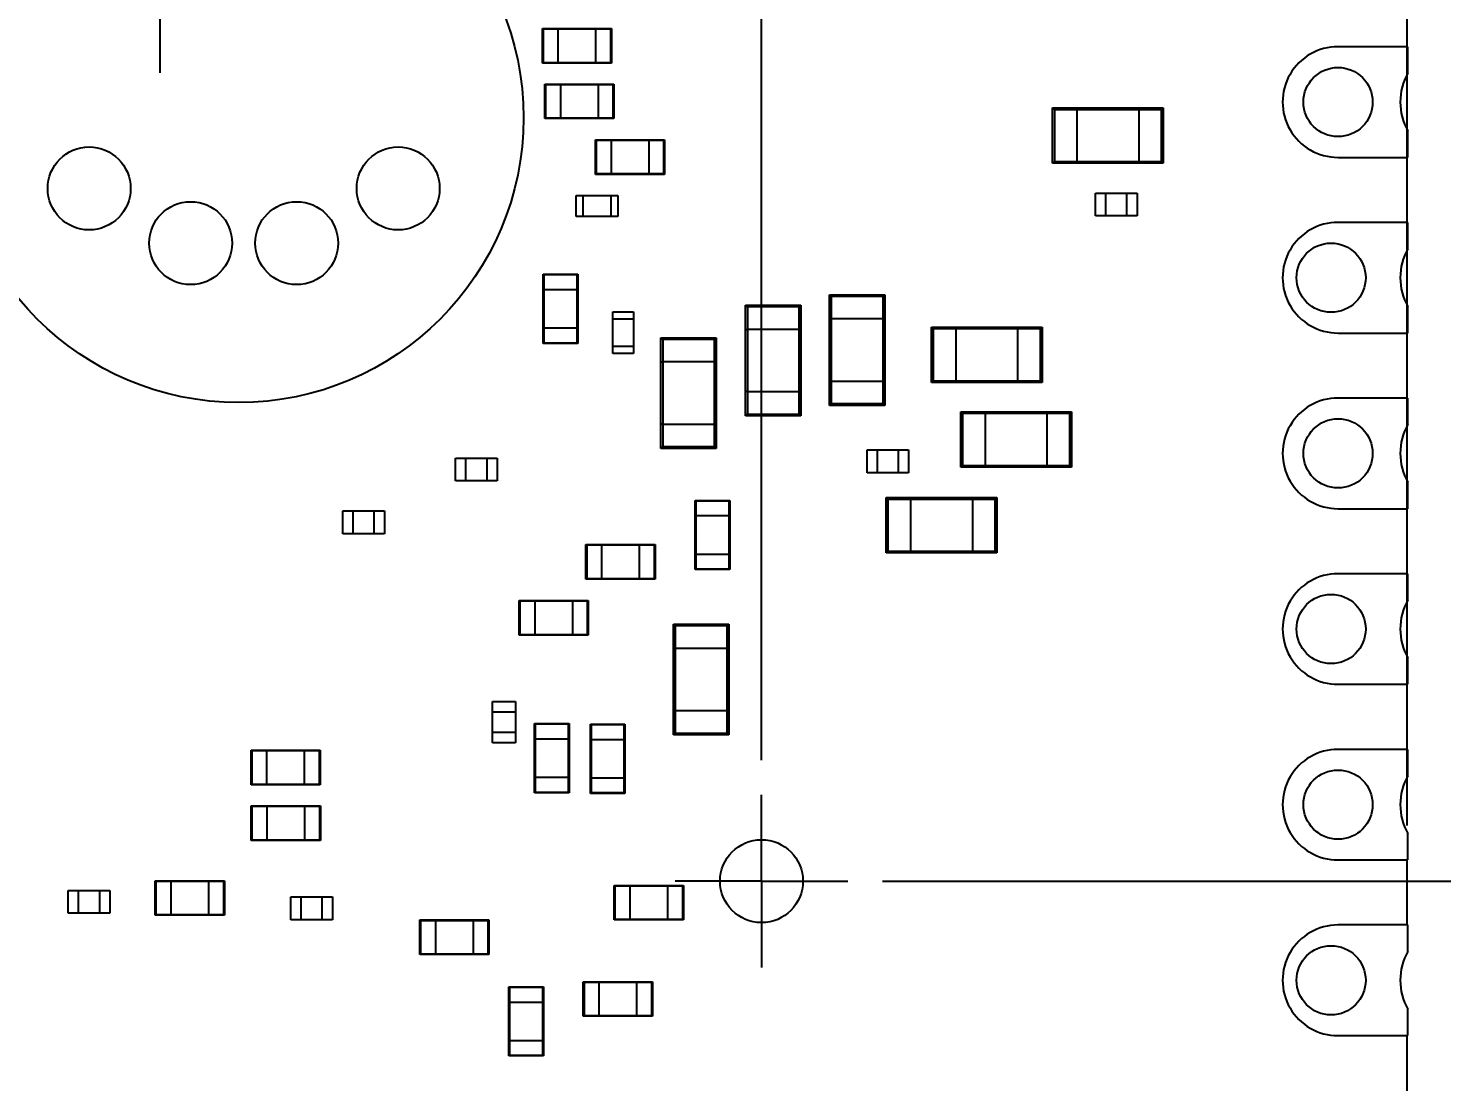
# Model space of a CAD drawing. Extents: x 13 to 282, y 8 to 200.
# Drawn here: x 40.04 to 80.91, y 106.44 to 136.91 of the extents above; entities that cross this region are included whole.
import ezdxf

# ---------------------------------------------------------------- set-up
doc = ezdxf.new("R2010")
doc.units = 0
doc.layers.get('0').update_dxf_attribs({"linetype": 'CONTINUOUS'})
doc.styles.add('SLDTEXTSTYLE0', font='TXT', dxfattribs={"width": 0.605})
doc.dimstyles.new('SLDDIMSTYLE0', dxfattribs={"dimtxt": 3.081982, "dimasz": 3.302, "dimexe": 0, "dimexo": 0.0625, "dimgap": 0.770496, "dimtad": 1, "dimdec": 1, "dimlfac": 0.5, "dimrnd": 1e-09, "dimzin": 12, "dimtxsty": 'SLDTEXTSTYLE0', "dimsah": 1, "dimcen": 0.09, "dimazin": 3, "dimtfac": 1, "dimtdec": 1, "dimtofl": 0, "dimtmove": 0, "dimatfit": 3, "dimtolj": 1, "dimtzin": 12})
doc.dimstyles.new('SLDDIMSTYLE2', dxfattribs={"dimtxt": 3.081982, "dimasz": 3.302, "dimexe": 0, "dimexo": 0.0625, "dimgap": 0.770496, "dimtad": 1, "dimdec": 1, "dimlfac": 0.5, "dimrnd": 1e-09, "dimzin": 12, "dimtxsty": 'SLDTEXTSTYLE0', "dimsah": 1, "dimcen": 0.09, "dimazin": 3, "dimtfac": 1, "dimtdec": 1, "dimtmove": 0, "dimatfit": 3, "dimtolj": 1, "dimtzin": 12})

# ---------------------------------------------------------------- blocks, each defined once
blk = doc.blocks.new('_D_15')
at = {"color": 7, "linetype": 'CONTINUOUS'}
for p, q in [((61.242, 115.745), (61.242, 170.41)), ((79.914, 113.858), (79.914, 170.41)), ((79.914, 169.41), (61.242, 169.41))]:
    blk.add_line(p, q, dxfattribs=at)
for points in [[(61.242, 169.41), (64.544, 168.902), (64.544, 169.918)], [(79.914, 169.41), (76.612, 169.918), (76.612, 168.902)]]:
    blk.add_solid(points, dxfattribs=at)
at = {"color": 7, "linetype": 'CONTINUOUS', "insert": (66.515, 173.503), "char_height": 3.175, "attachment_point": 1, "style": 'SLDTEXTSTYLE0'}
blk.add_mtext('9.3', dxfattribs=at)
blk = doc.blocks.new('_D_16')
at = {"color": 7, "linetype": 'CONTINUOUS'}
for p, q in [((64.741, 112.246), (88.679, 112.246)), ((87.679, 112.246), (87.679, 66.738)), ((80.914, 66.738), (88.679, 66.738))]:
    blk.add_line(p, q, dxfattribs=at)
for points in [[(87.679, 112.246), (87.171, 108.944), (88.187, 108.944)], [(87.679, 66.738), (88.187, 70.04), (87.171, 70.04)]]:
    blk.add_solid(points, dxfattribs=at)
at = {"color": 7, "linetype": 'CONTINUOUS', "insert": (83.586, 90.165), "char_height": 3.175, "attachment_point": 1, "rotation": 90, "style": 'SLDTEXTSTYLE0'}
blk.add_mtext('22.8', dxfattribs=at)
blk = doc.blocks.new('SW_CENTERMARKSYMBOL_4')
at = {"color": 0, "linetype": 'CONTINUOUS'}
for p, q in [((0, 1.3), (0, 2.499)), ((0, 0), (0, 1.3)), ((-1.3, 0), (-2.499, 0)), ((0, 0), (-1.3, 0)), ((0, 0), (0, -1.3)), ((0, 0), (1.3, 0)), ((1.3, 0), (2.499, 0)), ((0, -1.3), (0, -2.499))]:
    blk.add_line(p, q, dxfattribs=at)
blk = doc.blocks.new('SW_CENTERMARKSYMBOL_5')
at = {"color": 0, "linetype": 'CONTINUOUS'}
for p, q in [((0, 1.3), (0, 2.499)), ((0, 0), (0, 1.3)), ((-1.3, 0), (-2.499, 0)), ((0, 0), (-1.3, 0)), ((0, 0), (0, -1.3)), ((0, 0), (1.3, 0)), ((1.3, 0), (2.499, 0)), ((0, -1.3), (0, -2.499))]:
    blk.add_line(p, q, dxfattribs=at)

msp = doc.modelspace()

# ---------------------------------------------------------------- linework, layer by layer
at = {"color": 7, "linetype": 'CONTINUOUS'}
for p, q in [((79.914, 136.378), (79.914, 138.258)), ((54.904, 135.903), (54.904, 136.903)), ((54.924, 136.883), (54.904, 136.903)), ((54.904, 136.903), (55.354, 136.903)), ((54.924, 136.883), (54.924, 135.923)), ((55.354, 136.883), (54.924, 136.883)), ((55.354, 136.903), (56.454, 136.903)), ((55.354, 136.883), (55.354, 136.903)), ((56.454, 136.883), (55.354, 136.883)), ((55.354, 136.883), (55.354, 135.923)), ((56.454, 136.903), (56.454, 136.883)), ((56.454, 136.903), (56.904, 136.903)), ((56.454, 135.923), (56.454, 136.883)), ((56.884, 136.883), (56.454, 136.883)), ((56.884, 136.883), (56.904, 136.903)), ((56.884, 135.923), (56.884, 136.883)), ((56.904, 136.903), (56.904, 135.903)), ((79.934, 136.378), (77.914, 136.378)), ((79.934, 135.615), (79.934, 136.378)), ((54.904, 135.903), (54.924, 135.923)), ((55.354, 135.903), (54.904, 135.903)), ((54.924, 135.923), (55.354, 135.923)), ((55.354, 135.923), (56.454, 135.923)), ((55.354, 135.903), (55.354, 135.923)), ((56.454, 135.903), (55.354, 135.903)), ((56.454, 135.923), (56.454, 135.903)), ((56.454, 135.923), (56.884, 135.923)), ((56.904, 135.903), (56.454, 135.903)), ((56.884, 135.923), (56.904, 135.903)), ((54.975, 134.298), (54.975, 135.298)), ((54.995, 135.278), (54.975, 135.298)), ((54.975, 135.298), (55.425, 135.298)), ((54.995, 135.278), (54.995, 134.318)), ((55.425, 135.278), (54.995, 135.278)), ((55.425, 135.298), (56.525, 135.298)), ((55.425, 135.278), (55.425, 135.298)), ((56.525, 135.278), (55.425, 135.278)), ((55.425, 135.278), (55.425, 134.318)), ((56.525, 135.298), (56.525, 135.278)), ((56.525, 135.298), (56.975, 135.298)), ((56.525, 134.318), (56.525, 135.278)), ((56.955, 135.278), (56.525, 135.278)), ((56.955, 135.278), (56.975, 135.298)), ((56.955, 134.318), (56.955, 135.278)), ((56.975, 135.298), (56.975, 134.298)), ((69.71, 134.556), (69.66, 134.606)), ((69.66, 134.606), (70.36, 134.606)), ((69.66, 133.006), (69.66, 134.606)), ((70.36, 134.556), (69.71, 134.556)), ((69.71, 134.556), (69.71, 133.056)), ((70.36, 134.606), (72.16, 134.606)), ((70.36, 134.556), (70.36, 134.606)), ((72.16, 134.556), (70.36, 134.556)), ((70.36, 134.556), (70.36, 133.056)), ((72.16, 134.606), (72.16, 134.556)), ((72.16, 134.606), (72.86, 134.606)), ((72.16, 133.056), (72.16, 134.556)), ((72.81, 134.556), (72.16, 134.556)), ((72.86, 134.606), (72.81, 134.556)), ((72.81, 133.056), (72.81, 134.556)), ((72.86, 134.606), (72.86, 133.006)), ((54.975, 134.298), (54.995, 134.318)), ((55.425, 134.298), (54.975, 134.298)), ((54.995, 134.318), (55.425, 134.318)), ((55.425, 134.318), (56.525, 134.318)), ((55.425, 134.298), (55.425, 134.318)), ((56.525, 134.298), (55.425, 134.298)), ((56.525, 134.318), (56.525, 134.298)), ((56.525, 134.318), (56.955, 134.318)), ((56.975, 134.298), (56.525, 134.298)), ((56.955, 134.318), (56.975, 134.298)), ((56.439, 132.687), (56.439, 133.687)), ((56.459, 133.667), (56.439, 133.687)), ((56.439, 133.687), (56.889, 133.687)), ((56.889, 133.667), (56.889, 133.687)), ((56.889, 133.687), (57.989, 133.687)), ((57.989, 133.687), (57.989, 133.667)), ((57.989, 133.687), (58.439, 133.687)), ((58.419, 133.667), (58.439, 133.687)), ((58.439, 133.687), (58.439, 132.687)), ((79.934, 133.178), (79.934, 133.942)), ((56.459, 133.667), (56.459, 132.707)), ((56.889, 133.667), (56.459, 133.667)), ((57.989, 133.667), (56.889, 133.667)), ((56.889, 133.667), (56.889, 132.707)), ((57.989, 132.707), (57.989, 133.667)), ((58.419, 133.667), (57.989, 133.667)), ((58.419, 132.707), (58.419, 133.667)), ((69.71, 133.056), (69.66, 133.006)), ((70.36, 133.006), (69.66, 133.006)), ((69.71, 133.056), (70.36, 133.056)), ((70.36, 133.056), (72.16, 133.056)), ((70.36, 133.006), (70.36, 133.056)), ((72.16, 133.006), (70.36, 133.006)), ((72.16, 133.056), (72.16, 133.006)), ((72.16, 133.056), (72.81, 133.056)), ((72.86, 133.006), (72.16, 133.006)), ((72.86, 133.006), (72.81, 133.056)), ((77.914, 133.178), (79.934, 133.178)), ((79.914, 131.298), (79.914, 133.178)), ((56.439, 132.687), (56.459, 132.707)), ((56.889, 132.687), (56.439, 132.687)), ((56.459, 132.707), (56.889, 132.707)), ((56.889, 132.707), (57.989, 132.707)), ((56.889, 132.687), (56.889, 132.707)), ((57.989, 132.687), (56.889, 132.687)), ((57.989, 132.707), (57.989, 132.687)), ((57.989, 132.707), (58.419, 132.707)), ((58.439, 132.687), (57.989, 132.687)), ((58.419, 132.707), (58.439, 132.687)), ((55.884, 131.472), (55.884, 132.072)), ((55.884, 132.072), (56.084, 132.072)), ((56.084, 132.072), (56.884, 132.072)), ((56.084, 131.472), (56.084, 132.072)), ((56.884, 132.072), (56.884, 131.472)), ((56.884, 132.072), (57.084, 132.072)), ((57.084, 132.072), (57.084, 131.472)), ((70.901, 131.484), (70.901, 132.144)), ((70.901, 132.144), (71.201, 132.144)), ((71.201, 131.484), (71.201, 132.144)), ((71.201, 132.144), (71.801, 132.144)), ((71.801, 132.144), (71.801, 131.484)), ((71.801, 132.144), (72.101, 132.144)), ((72.101, 132.144), (72.101, 131.484)), ((56.084, 131.472), (55.884, 131.472)), ((56.884, 131.472), (56.084, 131.472)), ((57.084, 131.472), (56.884, 131.472)), ((71.201, 131.484), (70.901, 131.484)), ((71.801, 131.484), (71.201, 131.484)), ((72.101, 131.484), (71.801, 131.484)), ((79.934, 131.298), (77.914, 131.298)), ((79.934, 130.535), (79.934, 131.298)), ((54.927, 129.349), (54.927, 129.799)), ((54.927, 129.799), (54.947, 129.779)), ((54.927, 129.799), (55.927, 129.799)), ((54.947, 129.779), (54.947, 129.349)), ((55.907, 129.779), (54.947, 129.779)), ((55.907, 129.779), (55.927, 129.799)), ((55.907, 129.349), (55.907, 129.779)), ((55.927, 129.799), (55.927, 129.349)), ((54.927, 128.249), (54.927, 129.349)), ((54.927, 129.349), (54.947, 129.349)), ((54.947, 129.349), (54.947, 128.249)), ((55.907, 129.349), (54.947, 129.349)), ((55.907, 128.249), (55.907, 129.349)), ((55.907, 129.349), (55.927, 129.349)), ((55.927, 129.349), (55.927, 128.249)), ((63.209, 129.205), (64.809, 129.205)), ((63.209, 129.205), (63.259, 129.155)), ((63.209, 128.505), (63.209, 129.205)), ((64.809, 129.205), (64.759, 129.155)), ((64.809, 129.205), (64.809, 128.505)), ((60.783, 128.202), (60.783, 128.902)), ((60.833, 128.852), (60.783, 128.902)), ((60.783, 128.902), (62.383, 128.902)), ((60.833, 128.852), (60.833, 128.202)), ((62.333, 128.852), (60.833, 128.852)), ((62.333, 128.852), (62.383, 128.902)), ((62.333, 128.202), (62.333, 128.852)), ((62.383, 128.902), (62.383, 128.202)), ((64.759, 129.155), (63.259, 129.155)), ((63.259, 129.155), (63.259, 128.505)), ((64.759, 128.505), (64.759, 129.155)), ((79.934, 128.098), (79.934, 128.862)), ((56.938, 128.507), (56.938, 128.707)), ((56.938, 128.707), (57.538, 128.707)), ((56.938, 127.707), (56.938, 128.507)), ((56.938, 128.507), (57.538, 128.507)), ((57.538, 128.707), (57.538, 128.507)), ((57.538, 128.507), (57.538, 127.707)), ((63.209, 126.705), (63.209, 128.505)), ((63.209, 128.505), (63.259, 128.505)), ((63.259, 128.505), (63.259, 126.705)), ((64.759, 128.505), (63.259, 128.505)), ((64.759, 126.705), (64.759, 128.505)), ((64.759, 128.505), (64.809, 128.505)), ((64.809, 128.505), (64.809, 126.705)), ((54.947, 128.249), (54.927, 128.249)), ((54.927, 127.799), (54.927, 128.249)), ((54.947, 128.249), (55.907, 128.249)), ((54.947, 128.249), (54.947, 127.819)), ((55.927, 128.249), (55.907, 128.249)), ((55.907, 127.819), (55.907, 128.249)), ((55.927, 128.249), (55.927, 127.799)), ((58.333, 127.262), (58.333, 127.962)), ((58.383, 127.912), (58.333, 127.962)), ((58.333, 127.962), (59.933, 127.962)), ((59.883, 127.912), (59.933, 127.962)), ((59.933, 127.962), (59.933, 127.262)), ((60.783, 126.402), (60.783, 128.202)), ((60.783, 128.202), (60.833, 128.202)), ((60.833, 128.202), (60.833, 126.402)), ((62.333, 128.202), (60.833, 128.202)), ((62.333, 126.402), (62.333, 128.202)), ((62.333, 128.202), (62.383, 128.202)), ((62.383, 128.202), (62.383, 126.402)), ((66.159, 128.265), (66.209, 128.215)), ((66.159, 128.265), (66.859, 128.265)), ((66.159, 126.665), (66.159, 128.265)), ((66.859, 128.215), (66.209, 128.215)), ((66.209, 128.215), (66.209, 126.715)), ((66.859, 128.265), (68.659, 128.265)), ((66.859, 128.215), (66.859, 128.265)), ((68.659, 128.215), (66.859, 128.215)), ((66.859, 128.215), (66.859, 126.715)), ((68.659, 128.265), (68.659, 128.215)), ((68.659, 128.265), (69.359, 128.265)), ((68.659, 126.715), (68.659, 128.215)), ((69.309, 128.215), (68.659, 128.215)), ((69.309, 128.215), (69.359, 128.265)), ((69.309, 126.715), (69.309, 128.215)), ((69.359, 128.265), (69.359, 126.665)), ((77.914, 128.098), (79.934, 128.098)), ((79.914, 126.218), (79.914, 128.098)), ((54.947, 127.819), (54.927, 127.799)), ((55.927, 127.799), (54.927, 127.799)), ((54.947, 127.819), (55.907, 127.819)), ((55.907, 127.819), (55.927, 127.799)), ((57.538, 127.707), (56.938, 127.707)), ((56.938, 127.507), (56.938, 127.707)), ((57.538, 127.707), (57.538, 127.507)), ((58.383, 127.912), (58.383, 127.262)), ((59.883, 127.912), (58.383, 127.912)), ((59.883, 127.262), (59.883, 127.912)), ((57.538, 127.507), (56.938, 127.507)), ((58.333, 125.462), (58.333, 127.262)), ((58.333, 127.262), (58.383, 127.262)), ((58.383, 127.262), (58.383, 125.462)), ((59.883, 127.262), (58.383, 127.262)), ((59.883, 125.462), (59.883, 127.262)), ((59.883, 127.262), (59.933, 127.262)), ((59.933, 127.262), (59.933, 125.462)), ((60.833, 126.402), (60.783, 126.402)), ((60.783, 125.702), (60.783, 126.402)), ((60.833, 126.402), (62.333, 126.402)), ((60.833, 126.402), (60.833, 125.752)), ((62.383, 126.402), (62.333, 126.402)), ((62.333, 125.752), (62.333, 126.402)), ((62.383, 126.402), (62.383, 125.702)), ((63.259, 126.705), (63.209, 126.705)), ((63.209, 126.005), (63.209, 126.705)), ((63.259, 126.705), (64.759, 126.705)), ((63.259, 126.705), (63.259, 126.055)), ((64.809, 126.705), (64.759, 126.705)), ((64.759, 126.055), (64.759, 126.705)), ((64.809, 126.705), (64.809, 126.005)), ((66.159, 126.665), (66.209, 126.715)), ((66.859, 126.665), (66.159, 126.665)), ((66.209, 126.715), (66.859, 126.715)), ((66.859, 126.715), (68.659, 126.715)), ((66.859, 126.665), (66.859, 126.715)), ((68.659, 126.665), (66.859, 126.665)), ((68.659, 126.715), (68.659, 126.665)), ((68.659, 126.715), (69.309, 126.715)), ((69.359, 126.665), (68.659, 126.665)), ((69.309, 126.715), (69.359, 126.665)), ((63.259, 126.055), (63.209, 126.005)), ((64.809, 126.005), (63.209, 126.005)), ((63.259, 126.055), (64.759, 126.055)), ((64.759, 126.055), (64.809, 126.005)), ((79.934, 126.218), (77.914, 126.218)), ((79.934, 125.455), (79.934, 126.218)), ((60.783, 125.702), (60.833, 125.752)), ((62.383, 125.702), (60.783, 125.702)), ((60.833, 125.752), (62.333, 125.752)), ((62.383, 125.702), (62.333, 125.752)), ((67.005, 124.221), (67.005, 125.821)), ((67.005, 125.821), (67.055, 125.771)), ((67.005, 125.821), (67.705, 125.821)), ((67.055, 125.771), (67.055, 124.271)), ((67.705, 125.771), (67.055, 125.771)), ((67.705, 125.821), (69.505, 125.821)), ((67.705, 125.771), (67.705, 125.821)), ((69.505, 125.771), (67.705, 125.771)), ((67.705, 125.771), (67.705, 124.271)), ((69.505, 125.821), (69.505, 125.771)), ((69.505, 125.821), (70.205, 125.821)), ((69.505, 124.271), (69.505, 125.771)), ((70.155, 125.771), (69.505, 125.771)), ((70.155, 125.771), (70.205, 125.821)), ((70.155, 124.271), (70.155, 125.771)), ((70.205, 125.821), (70.205, 124.221)), ((58.383, 125.462), (58.333, 125.462)), ((58.333, 124.762), (58.333, 125.462)), ((58.383, 125.462), (59.883, 125.462)), ((58.383, 125.462), (58.383, 124.812)), ((59.933, 125.462), (59.883, 125.462)), ((59.883, 124.812), (59.883, 125.462)), ((59.933, 125.462), (59.933, 124.762)), ((58.333, 124.762), (58.383, 124.812)), ((59.933, 124.762), (58.333, 124.762)), ((58.383, 124.812), (59.883, 124.812)), ((59.933, 124.762), (59.883, 124.812)), ((64.296, 124.717), (64.596, 124.717)), ((64.296, 124.057), (64.296, 124.717)), ((64.596, 124.057), (64.596, 124.717)), ((64.596, 124.717), (65.196, 124.717)), ((65.196, 124.717), (65.196, 124.057)), ((65.196, 124.717), (65.496, 124.717)), ((65.496, 124.717), (65.496, 124.057)), ((52.393, 123.819), (52.393, 124.479)), ((52.393, 124.479), (52.693, 124.479)), ((52.693, 123.819), (52.693, 124.479)), ((52.693, 124.479), (53.293, 124.479)), ((53.293, 124.479), (53.293, 123.819)), ((53.293, 124.479), (53.593, 124.479)), ((53.593, 124.479), (53.593, 123.819)), ((67.005, 124.221), (67.055, 124.271)), ((67.055, 124.271), (67.705, 124.271)), ((67.705, 124.271), (69.505, 124.271)), ((67.705, 124.221), (67.705, 124.271)), ((69.505, 124.271), (69.505, 124.221)), ((69.505, 124.271), (70.155, 124.271)), ((70.155, 124.271), (70.205, 124.221)), ((64.596, 124.057), (64.296, 124.057)), ((65.196, 124.057), (64.596, 124.057)), ((65.496, 124.057), (65.196, 124.057)), ((67.705, 124.221), (67.005, 124.221)), ((69.505, 124.221), (67.705, 124.221)), ((70.205, 124.221), (69.505, 124.221)), ((52.693, 123.819), (52.393, 123.819)), ((53.293, 123.819), (52.693, 123.819)), ((53.593, 123.819), (53.293, 123.819)), ((79.934, 123.018), (79.934, 123.782)), ((59.323, 123.257), (59.343, 123.237)), ((59.323, 123.257), (60.323, 123.257)), ((59.323, 122.807), (59.323, 123.257)), ((60.303, 123.237), (59.343, 123.237)), ((59.343, 123.237), (59.343, 122.807)), ((60.303, 123.237), (60.323, 123.257)), ((60.303, 122.807), (60.303, 123.237)), ((60.323, 123.257), (60.323, 122.807)), ((64.849, 123.337), (64.899, 123.287)), ((64.849, 123.337), (65.549, 123.337)), ((64.849, 121.737), (64.849, 123.337)), ((65.549, 123.287), (64.899, 123.287)), ((64.899, 123.287), (64.899, 121.787)), ((65.549, 123.287), (65.549, 123.337)), ((65.549, 123.337), (67.349, 123.337)), ((65.549, 123.287), (65.549, 121.787)), ((67.349, 123.287), (65.549, 123.287)), ((67.349, 123.337), (67.349, 123.287)), ((67.349, 123.337), (68.049, 123.337)), ((67.349, 121.787), (67.349, 123.287)), ((67.999, 123.287), (67.349, 123.287)), ((67.999, 123.287), (68.049, 123.337)), ((67.999, 121.787), (67.999, 123.287)), ((68.049, 123.337), (68.049, 121.737)), ((49.134, 122.293), (49.134, 122.953)), ((49.134, 122.953), (49.434, 122.953)), ((49.434, 122.953), (50.034, 122.953)), ((49.434, 122.293), (49.434, 122.953)), ((50.034, 122.953), (50.034, 122.293)), ((50.034, 122.953), (50.334, 122.953)), ((50.334, 122.953), (50.334, 122.293)), ((59.323, 121.707), (59.323, 122.807)), ((59.323, 122.807), (59.343, 122.807)), ((59.343, 122.807), (59.343, 121.707)), ((60.303, 122.807), (59.343, 122.807)), ((60.303, 121.707), (60.303, 122.807)), ((60.303, 122.807), (60.323, 122.807)), ((60.323, 122.807), (60.323, 121.707)), ((77.914, 123.018), (79.934, 123.018)), ((79.914, 121.138), (79.914, 123.018)), ((49.434, 122.293), (49.134, 122.293)), ((50.034, 122.293), (49.434, 122.293)), ((50.334, 122.293), (50.034, 122.293)), ((56.165, 120.979), (56.165, 121.979)), ((56.185, 121.959), (56.165, 121.979)), ((56.165, 121.979), (56.615, 121.979)), ((56.185, 121.959), (56.185, 120.999)), ((56.615, 121.959), (56.185, 121.959)), ((56.615, 121.979), (57.715, 121.979)), ((56.615, 121.959), (56.615, 121.979)), ((57.715, 121.959), (56.615, 121.959)), ((56.615, 121.959), (56.615, 120.999)), ((57.715, 121.979), (57.715, 121.959)), ((57.715, 121.979), (58.165, 121.979)), ((57.715, 120.999), (57.715, 121.959)), ((58.145, 121.959), (57.715, 121.959)), ((58.145, 121.959), (58.165, 121.979)), ((58.145, 120.999), (58.145, 121.959)), ((58.165, 121.979), (58.165, 120.979)), ((59.343, 121.707), (59.323, 121.707)), ((59.323, 121.257), (59.323, 121.707)), ((59.343, 121.707), (60.303, 121.707)), ((59.343, 121.707), (59.343, 121.277)), ((60.323, 121.707), (60.303, 121.707)), ((60.303, 121.277), (60.303, 121.707)), ((60.323, 121.707), (60.323, 121.257)), ((64.849, 121.737), (64.899, 121.787)), ((65.549, 121.737), (64.849, 121.737)), ((64.899, 121.787), (65.549, 121.787)), ((65.549, 121.787), (67.349, 121.787)), ((65.549, 121.737), (65.549, 121.787)), ((67.349, 121.737), (65.549, 121.737)), ((67.349, 121.787), (67.349, 121.737)), ((67.349, 121.787), (67.999, 121.787)), ((68.049, 121.737), (67.349, 121.737)), ((67.999, 121.787), (68.049, 121.737)), ((56.165, 120.979), (56.185, 120.999)), ((56.185, 120.999), (56.615, 120.999)), ((56.615, 120.999), (57.715, 120.999)), ((56.615, 120.979), (56.615, 120.999)), ((57.715, 120.999), (57.715, 120.979)), ((57.715, 120.999), (58.145, 120.999)), ((58.145, 120.999), (58.165, 120.979)), ((59.343, 121.277), (59.323, 121.257)), ((60.323, 121.257), (59.323, 121.257)), ((59.343, 121.277), (60.303, 121.277)), ((60.303, 121.277), (60.323, 121.257)), ((79.934, 121.138), (77.914, 121.138)), ((79.934, 120.375), (79.934, 121.138)), ((56.615, 120.979), (56.165, 120.979)), ((57.715, 120.979), (56.615, 120.979)), ((58.165, 120.979), (57.715, 120.979)), ((54.253, 120.34), (54.233, 120.36)), ((54.233, 120.36), (54.683, 120.36)), ((54.233, 119.36), (54.233, 120.36)), ((54.683, 120.34), (54.253, 120.34)), ((54.253, 120.34), (54.253, 119.38)), ((54.683, 120.36), (55.783, 120.36)), ((54.683, 120.34), (54.683, 120.36)), ((55.783, 120.34), (54.683, 120.34)), ((54.683, 120.34), (54.683, 119.38)), ((55.783, 120.36), (55.783, 120.34)), ((55.783, 120.36), (56.233, 120.36)), ((55.783, 119.38), (55.783, 120.34)), ((56.213, 120.34), (55.783, 120.34)), ((56.233, 120.36), (56.213, 120.34)), ((56.213, 119.38), (56.213, 120.34)), ((56.233, 120.36), (56.233, 119.36)), ((54.253, 119.38), (54.233, 119.36)), ((54.253, 119.38), (54.683, 119.38)), ((54.683, 119.38), (55.783, 119.38)), ((54.683, 119.36), (54.683, 119.38)), ((55.783, 119.38), (55.783, 119.36)), ((55.783, 119.38), (56.213, 119.38)), ((56.213, 119.38), (56.233, 119.36)), ((58.695, 118.977), (58.695, 119.677)), ((58.695, 119.677), (58.745, 119.627)), ((58.695, 119.677), (60.295, 119.677)), ((58.745, 119.627), (58.745, 118.977)), ((60.245, 119.627), (58.745, 119.627)), ((60.295, 119.677), (60.245, 119.627)), ((60.245, 118.977), (60.245, 119.627)), ((60.295, 119.677), (60.295, 118.977)), ((54.683, 119.36), (54.233, 119.36)), ((55.783, 119.36), (54.683, 119.36)), ((56.233, 119.36), (55.783, 119.36)), ((58.695, 117.177), (58.695, 118.977)), ((58.695, 118.977), (58.745, 118.977)), ((58.745, 118.977), (58.745, 117.177)), ((60.245, 118.977), (58.745, 118.977)), ((60.245, 117.177), (60.245, 118.977)), ((60.245, 118.977), (60.295, 118.977)), ((60.295, 118.977), (60.295, 117.177)), ((79.934, 117.938), (79.934, 118.702)), ((77.914, 117.938), (79.934, 117.938)), ((79.914, 116.058), (79.914, 117.938)), ((53.462, 117.442), (54.122, 117.442)), ((53.462, 117.142), (53.462, 117.442)), ((54.122, 117.442), (54.122, 117.142)), ((53.462, 116.542), (53.462, 117.142)), ((53.462, 117.142), (54.122, 117.142)), ((54.122, 117.142), (54.122, 116.542)), ((58.745, 117.177), (58.695, 117.177)), ((58.695, 116.477), (58.695, 117.177)), ((58.745, 117.177), (60.245, 117.177)), ((58.745, 117.177), (58.745, 116.527)), ((60.295, 117.177), (60.245, 117.177)), ((60.245, 116.527), (60.245, 117.177)), ((60.295, 117.177), (60.295, 116.477)), ((54.122, 116.542), (53.462, 116.542)), ((53.462, 116.242), (53.462, 116.542)), ((54.122, 116.542), (54.122, 116.242)), ((54.678, 116.352), (54.678, 116.802)), ((54.698, 116.782), (54.678, 116.802)), ((54.678, 116.802), (55.678, 116.802)), ((54.698, 116.782), (54.698, 116.352)), ((55.658, 116.782), (54.698, 116.782)), ((55.658, 116.782), (55.678, 116.802)), ((55.658, 116.352), (55.658, 116.782)), ((55.678, 116.802), (55.678, 116.352)), ((56.291, 116.335), (56.291, 116.785)), ((56.291, 116.785), (56.311, 116.765)), ((56.291, 116.785), (57.291, 116.785)), ((56.311, 116.765), (56.311, 116.335)), ((57.271, 116.765), (56.311, 116.765)), ((57.271, 116.765), (57.291, 116.785)), ((57.271, 116.335), (57.271, 116.765)), ((57.291, 116.785), (57.291, 116.335)), ((58.745, 116.527), (58.695, 116.477)), ((58.745, 116.527), (60.245, 116.527)), ((60.245, 116.527), (60.295, 116.477)), ((54.122, 116.242), (53.462, 116.242)), ((54.678, 115.252), (54.678, 116.352)), ((54.678, 116.352), (54.698, 116.352)), ((54.698, 116.352), (54.698, 115.252)), ((55.658, 116.352), (54.698, 116.352)), ((55.658, 115.252), (55.658, 116.352)), ((55.658, 116.352), (55.678, 116.352)), ((55.678, 116.352), (55.678, 115.252)), ((56.291, 115.235), (56.291, 116.335)), ((56.291, 116.335), (56.311, 116.335)), ((56.311, 116.335), (56.311, 115.235)), ((57.271, 116.335), (56.311, 116.335)), ((57.271, 115.235), (57.271, 116.335)), ((57.271, 116.335), (57.291, 116.335)), ((57.291, 116.335), (57.291, 115.235)), ((60.295, 116.477), (58.695, 116.477)), ((46.498, 116.011), (46.478, 116.031)), ((46.478, 116.031), (46.928, 116.031)), ((46.478, 115.031), (46.478, 116.031)), ((46.928, 116.011), (46.498, 116.011)), ((46.498, 116.011), (46.498, 115.051)), ((46.928, 116.011), (46.928, 116.031)), ((46.928, 116.031), (48.028, 116.031)), ((48.028, 116.011), (46.928, 116.011)), ((46.928, 116.011), (46.928, 115.051)), ((48.028, 116.031), (48.028, 116.011)), ((48.028, 116.031), (48.478, 116.031)), ((48.028, 115.051), (48.028, 116.011)), ((48.458, 116.011), (48.028, 116.011)), ((48.458, 116.011), (48.478, 116.031)), ((48.458, 115.051), (48.458, 116.011)), ((48.478, 116.031), (48.478, 115.031)), ((79.934, 116.058), (77.914, 116.058)), ((79.934, 115.295), (79.934, 116.058)), ((46.478, 115.031), (46.498, 115.051)), ((46.928, 115.031), (46.478, 115.031)), ((46.498, 115.051), (46.928, 115.051)), ((46.928, 115.051), (48.028, 115.051)), ((46.928, 115.031), (46.928, 115.051)), ((48.028, 115.031), (46.928, 115.031)), ((48.028, 115.051), (48.028, 115.031)), ((48.028, 115.051), (48.458, 115.051)), ((48.478, 115.031), (48.028, 115.031)), ((48.458, 115.051), (48.478, 115.031)), ((54.698, 115.252), (54.678, 115.252)), ((54.678, 114.802), (54.678, 115.252)), ((54.698, 115.252), (55.658, 115.252)), ((54.698, 115.252), (54.698, 114.822)), ((55.678, 115.252), (55.658, 115.252)), ((55.658, 114.822), (55.658, 115.252)), ((55.678, 115.252), (55.678, 114.802)), ((56.311, 115.235), (56.291, 115.235)), ((56.291, 114.785), (56.291, 115.235)), ((56.311, 115.235), (57.271, 115.235)), ((56.311, 115.235), (56.311, 114.805)), ((57.291, 115.235), (57.271, 115.235)), ((57.271, 114.805), (57.271, 115.235)), ((57.291, 115.235), (57.291, 114.785)), ((54.698, 114.822), (54.678, 114.802)), ((55.678, 114.802), (54.678, 114.802)), ((54.698, 114.822), (55.658, 114.822)), ((55.678, 114.802), (55.658, 114.822)), ((56.311, 114.805), (56.291, 114.785)), ((57.291, 114.785), (56.291, 114.785)), ((56.311, 114.805), (57.271, 114.805)), ((57.271, 114.805), (57.291, 114.785)), ((46.486, 113.425), (46.486, 114.425)), ((46.506, 114.405), (46.486, 114.425)), ((46.486, 114.425), (46.936, 114.425)), ((46.506, 114.405), (46.506, 113.445)), ((46.936, 114.405), (46.506, 114.405)), ((46.936, 114.405), (46.936, 114.425)), ((46.936, 114.425), (48.036, 114.425)), ((48.036, 114.405), (46.936, 114.405)), ((46.936, 114.405), (46.936, 113.445)), ((48.036, 114.425), (48.036, 114.405)), ((48.036, 114.425), (48.486, 114.425)), ((48.036, 113.445), (48.036, 114.405)), ((48.466, 114.405), (48.036, 114.405)), ((48.466, 114.405), (48.486, 114.425)), ((48.466, 113.445), (48.466, 114.405)), ((48.486, 114.425), (48.486, 113.425)), ((46.486, 113.425), (46.506, 113.445)), ((46.936, 113.425), (46.486, 113.425)), ((46.506, 113.445), (46.936, 113.445)), ((46.936, 113.445), (48.036, 113.445)), ((46.936, 113.425), (46.936, 113.445)), ((48.036, 113.425), (46.936, 113.425)), ((48.036, 113.445), (48.036, 113.425)), ((48.036, 113.445), (48.466, 113.445)), ((48.486, 113.425), (48.036, 113.425)), ((48.466, 113.445), (48.486, 113.425)), ((79.934, 112.858), (79.934, 113.622)), ((77.914, 112.858), (79.934, 112.858)), ((79.914, 110.978), (79.914, 112.858)), ((43.727, 112.238), (43.707, 112.258)), ((43.707, 112.258), (44.157, 112.258)), ((43.707, 111.258), (43.707, 112.258)), ((43.727, 112.238), (43.727, 111.278)), ((44.157, 112.238), (43.727, 112.238)), ((44.157, 112.238), (44.157, 112.258)), ((44.157, 112.258), (45.257, 112.258)), ((45.257, 112.238), (44.157, 112.238)), ((44.157, 112.238), (44.157, 111.278)), ((45.257, 112.258), (45.257, 112.238)), ((45.257, 112.258), (45.707, 112.258)), ((45.257, 111.278), (45.257, 112.238)), ((45.687, 112.238), (45.257, 112.238)), ((45.687, 112.238), (45.707, 112.258)), ((45.687, 111.278), (45.687, 112.238)), ((45.707, 112.258), (45.707, 111.258)), ((56.982, 111.123), (56.982, 112.123)), ((57.002, 112.103), (56.982, 112.123)), ((56.982, 112.123), (57.432, 112.123)), ((57.002, 112.103), (57.002, 111.143)), ((57.432, 112.103), (57.002, 112.103)), ((57.432, 112.103), (57.432, 112.123)), ((57.432, 112.123), (58.532, 112.123)), ((57.432, 112.103), (57.432, 111.143)), ((58.532, 112.103), (57.432, 112.103)), ((58.532, 112.123), (58.532, 112.103)), ((58.532, 112.123), (58.982, 112.123)), ((58.532, 111.143), (58.532, 112.103)), ((58.962, 112.103), (58.532, 112.103)), ((58.962, 112.103), (58.982, 112.123)), ((58.962, 111.143), (58.962, 112.103)), ((58.982, 112.123), (58.982, 111.123)), ((41.192, 111.317), (41.192, 111.977)), ((41.192, 111.977), (41.492, 111.977)), ((41.492, 111.317), (41.492, 111.977)), ((41.492, 111.977), (42.092, 111.977)), ((42.092, 111.977), (42.092, 111.317)), ((42.092, 111.977), (42.392, 111.977)), ((42.392, 111.977), (42.392, 111.317)), ((47.63, 111.13), (47.63, 111.79)), ((47.63, 111.79), (47.93, 111.79)), ((47.93, 111.79), (48.53, 111.79)), ((47.93, 111.13), (47.93, 111.79)), ((48.53, 111.79), (48.53, 111.13)), ((48.53, 111.79), (48.83, 111.79)), ((48.83, 111.79), (48.83, 111.13)), ((41.492, 111.317), (41.192, 111.317)), ((42.092, 111.317), (41.492, 111.317)), ((42.392, 111.317), (42.092, 111.317)), ((43.707, 111.258), (43.727, 111.278)), ((44.157, 111.258), (43.707, 111.258)), ((43.727, 111.278), (44.157, 111.278)), ((44.157, 111.278), (45.257, 111.278)), ((44.157, 111.258), (44.157, 111.278)), ((45.257, 111.258), (44.157, 111.258)), ((45.257, 111.278), (45.257, 111.258)), ((45.257, 111.278), (45.687, 111.278)), ((45.707, 111.258), (45.257, 111.258)), ((45.687, 111.278), (45.707, 111.258)), ((47.93, 111.13), (47.63, 111.13)), ((48.53, 111.13), (47.93, 111.13)), ((48.83, 111.13), (48.53, 111.13)), ((51.36, 110.123), (51.36, 111.123)), ((51.38, 111.103), (51.36, 111.123)), ((51.36, 111.123), (51.81, 111.123)), ((51.38, 111.103), (51.38, 110.143)), ((51.81, 111.103), (51.38, 111.103)), ((51.81, 111.123), (52.91, 111.123)), ((51.81, 111.103), (51.81, 111.123)), ((52.91, 111.103), (51.81, 111.103)), ((51.81, 111.103), (51.81, 110.143)), ((52.91, 111.123), (52.91, 111.103)), ((52.91, 111.123), (53.36, 111.123)), ((52.91, 110.143), (52.91, 111.103)), ((53.34, 111.103), (52.91, 111.103)), ((53.34, 111.103), (53.36, 111.123)), ((53.34, 110.143), (53.34, 111.103)), ((53.36, 111.123), (53.36, 110.123)), ((56.982, 111.123), (57.002, 111.143)), ((57.432, 111.123), (56.982, 111.123)), ((57.002, 111.143), (57.432, 111.143)), ((57.432, 111.143), (58.532, 111.143)), ((57.432, 111.123), (57.432, 111.143)), ((58.532, 111.123), (57.432, 111.123)), ((58.532, 111.143), (58.532, 111.123)), ((58.532, 111.143), (58.962, 111.143)), ((58.982, 111.123), (58.532, 111.123)), ((58.962, 111.143), (58.982, 111.123)), ((79.934, 110.978), (77.914, 110.978)), ((79.934, 110.215), (79.934, 110.978)), ((51.36, 110.123), (51.38, 110.143)), ((51.81, 110.123), (51.36, 110.123)), ((51.38, 110.143), (51.81, 110.143)), ((51.81, 110.143), (52.91, 110.143)), ((51.81, 110.123), (51.81, 110.143)), ((52.91, 110.123), (51.81, 110.123)), ((52.91, 110.143), (52.91, 110.123)), ((52.91, 110.143), (53.34, 110.143)), ((53.36, 110.123), (52.91, 110.123)), ((53.34, 110.143), (53.36, 110.123)), ((53.934, 108.741), (53.934, 109.191)), ((53.954, 109.171), (53.934, 109.191)), ((53.934, 109.191), (54.934, 109.191)), ((53.954, 109.171), (53.954, 108.741)), ((54.914, 109.171), (53.954, 109.171)), ((54.914, 109.171), (54.934, 109.191)), ((54.914, 108.741), (54.914, 109.171)), ((54.934, 109.191), (54.934, 108.741)), ((56.108, 109.317), (56.088, 109.337)), ((56.088, 109.337), (56.538, 109.337)), ((56.088, 108.337), (56.088, 109.337)), ((56.538, 109.317), (56.108, 109.317)), ((56.108, 109.317), (56.108, 108.357)), ((56.538, 109.337), (57.638, 109.337)), ((56.538, 109.317), (56.538, 109.337)), ((57.638, 109.317), (56.538, 109.317)), ((56.538, 109.317), (56.538, 108.357)), ((57.638, 109.337), (57.638, 109.317)), ((57.638, 109.337), (58.088, 109.337)), ((57.638, 108.357), (57.638, 109.317)), ((58.068, 109.317), (57.638, 109.317)), ((58.068, 109.317), (58.088, 109.337)), ((58.068, 108.357), (58.068, 109.317)), ((58.088, 109.337), (58.088, 108.337)), ((53.934, 107.641), (53.934, 108.741)), ((53.934, 108.741), (53.954, 108.741)), ((53.954, 108.741), (53.954, 107.641)), ((54.914, 108.741), (53.954, 108.741)), ((54.914, 107.641), (54.914, 108.741)), ((54.914, 108.741), (54.934, 108.741)), ((54.934, 108.741), (54.934, 107.641)), ((56.088, 108.337), (56.108, 108.357)), ((56.538, 108.337), (56.088, 108.337)), ((56.108, 108.357), (56.538, 108.357)), ((56.538, 108.357), (57.638, 108.357)), ((56.538, 108.337), (56.538, 108.357)), ((57.638, 108.337), (56.538, 108.337)), ((57.638, 108.357), (57.638, 108.337)), ((57.638, 108.357), (58.068, 108.357)), ((58.088, 108.337), (57.638, 108.337)), ((58.068, 108.357), (58.088, 108.337)), ((79.934, 107.778), (79.934, 108.542)), ((53.954, 107.641), (53.934, 107.641)), ((53.934, 107.191), (53.934, 107.641)), ((53.954, 107.641), (54.914, 107.641)), ((53.954, 107.641), (53.954, 107.211)), ((54.934, 107.641), (54.914, 107.641)), ((54.914, 107.211), (54.914, 107.641)), ((54.934, 107.641), (54.934, 107.191)), ((77.914, 107.778), (79.934, 107.778)), ((79.914, 105.898), (79.914, 107.778)), ((53.954, 107.211), (53.934, 107.191)), ((54.934, 107.191), (53.934, 107.191)), ((53.954, 107.211), (54.914, 107.211)), ((54.934, 107.191), (54.914, 107.211))]:
    msp.add_line(p, q, dxfattribs=at)
for centre, radius in [((46.122, 134.325), 8.237), ((77.914, 134.778), 1), ((41.796, 132.279), 1.199), ((50.734, 132.279), 1.199), ((44.732, 130.697), 1.199), ((47.798, 130.697), 1.199), ((77.714, 129.698), 1), ((77.914, 124.618), 1), ((77.714, 119.538), 1), ((77.914, 114.458), 1), ((61.242, 112.246), 1.199), ((77.714, 109.378), 1)]:
    msp.add_circle(centre, radius, dxfattribs=at)
for centre, radius, start, end in [((77.912, 134.778), 1.6, 89.9197, 270.0803), ((81.414, 134.778), 1.7, 150.527, 209.473), ((77.912, 129.698), 1.6, 89.9143, 270.0857), ((81.414, 129.698), 1.7, 150.527, 209.473), ((77.913, 124.618), 1.6, 89.9757, 270.0243), ((81.414, 124.618), 1.7, 150.5271, 209.4729), ((77.913, 119.538), 1.6, 89.9615, 270.0385), ((81.414, 119.538), 1.7, 150.5271, 209.4729), ((77.913, 114.458), 1.6, 89.9513, 270.0487), ((81.414, 114.458), 1.7, 150.5271, 209.4729), ((77.912, 109.378), 1.6, 89.9429, 270.0571), ((81.414, 109.378), 1.7, 150.5271, 209.4729)]:
    msp.add_arc(centre, radius, start, end, dxfattribs=at)

# ---------------------------------------------------------------- block references
for name, p in [('SW_CENTERMARKSYMBOL_4', (43.845, 138.119)), ('SW_CENTERMARKSYMBOL_5', (61.242, 112.246))]:
    msp.add_blockref(name, p, dxfattribs=at)

# ---------------------------------------------------------------- dimensions: what is measured, and where the dimension line sits
dim = msp.add_linear_dim(base=(61.242, 169.41), p1=(79.914, 112.858), p2=(61.242, 114.745), dimstyle='SLDDIMSTYLE2', dxfattribs=at)
dim.commit()
dim.dimension.update_dxf_attribs({"geometry": '_D_15', "text_midpoint": (69.455, 169.41), "dimtype": 160})
dim = msp.add_linear_dim(base=(87.679, 66.738), p1=(63.741, 112.246), p2=(79.914, 66.738), angle=90, dimstyle='SLDDIMSTYLE0', dxfattribs=at)
dim.commit()
dim.dimension.update_dxf_attribs({"geometry": '_D_16', "text_midpoint": (87.679, 94.281), "dimtype": 160})

doc.saveas('drawing.dxf')
